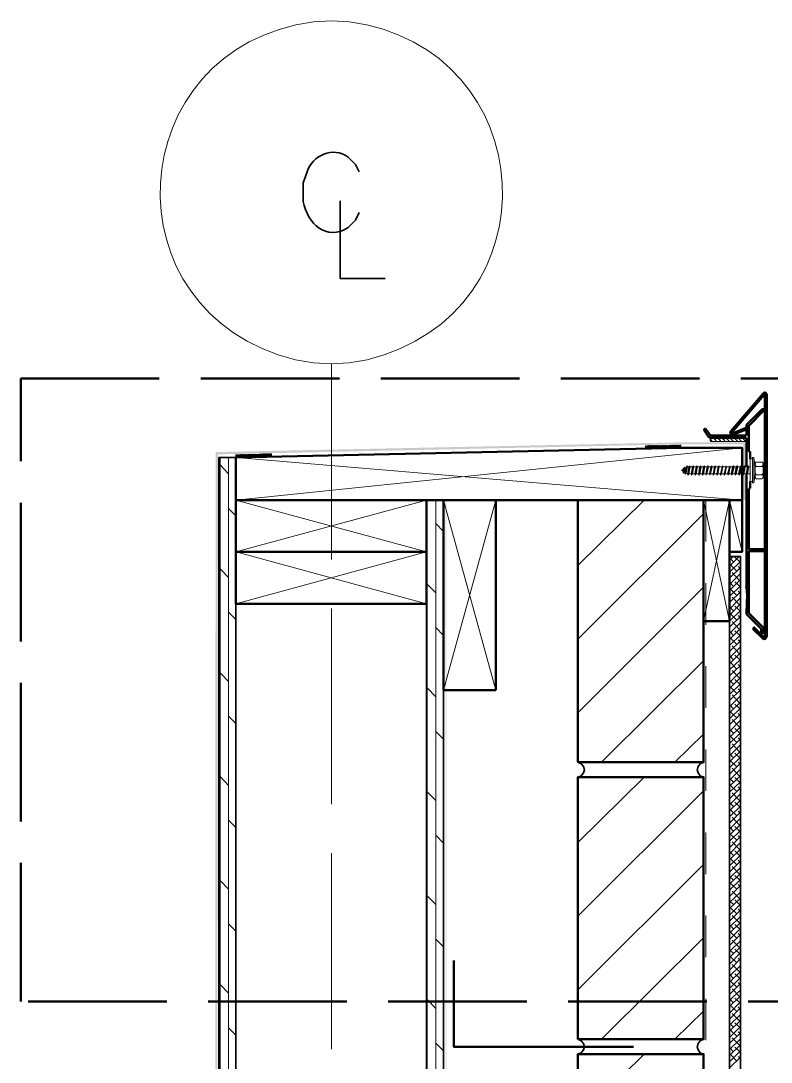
# Model space of a CAD drawing. Header units: inches. Extents: x 5 to 516, y -193 to 129.
# Drawn here: x 353.624 to 355.43, y -27.322 to -24.816 of the extents above; entities that cross this region are included whole.
import ezdxf

# ---------------------------------------------------------------- set-up
doc = ezdxf.new("R2010")
doc.units = ezdxf.units.IN
doc.header["$MEASUREMENT"] = 0
doc.linetypes.add('PDF_IMPORT', pattern=[1, 0.8, -0.2])
doc.layers.add('PDF5_Geometry', color=7, linetype='Continuous')
doc.layers.add('PDF5_Solid Fills', color=7, linetype='Continuous')

msp = doc.modelspace()

# ---------------------------------------------------------------- hatches: boundary and pattern name
at = {"layer": 'PDF5_Solid Fills', "transparency": 33554559}
for points in [[(353.7743622, -30.6556754), (353.7743622, -30.6601199), (353.9010288, -30.6601197), (353.9010282, -30.6545641), (354.0943616, -30.6545644), (354.0988072, -25.8590086), (355.2132529, -25.8301205), (354.0932518, -25.8534533), (354.0899173, -30.649009), (353.8965839, -30.6490088), (353.8965844, -30.6556754)], [(355.2132525, -25.8301203), (355.2132525, -25.8345648), (355.3632525, -25.8345646), (355.3688063, -25.9690092), (355.3688081, -25.8301203)]]:
    msp.add_hatch(color=256, dxfattribs=at).paths.add_polyline_path(points)

# ---------------------------------------------------------------- linework, layer by layer
at = {"layer": 'PDF5_Geometry', "lineweight": 15}
for points in [[(354.4143628, -24.8178967), (354.3721405, -24.8156744), (354.3288072, -24.8178967), (354.3721405, -24.8156744)], [(354.3721405, -25.6412301), (354.4143628, -25.6390078), (354.4576961, -25.63123), (354.4143628, -25.6390078), (354.3721405, -25.6412301), (354.3288072, -25.6390078), (354.2854739, -25.63123), (354.3288072, -25.6390078)], [(355.127697, -25.8390089), (355.127697, -25.8456756), (355.2132525, -25.8434534), (355.2132525, -25.8367867)], [(354.1421396, -25.8601203), (354.1421396, -25.866787), (354.2276952, -25.8645648), (354.2276952, -25.8578981)]]:
    msp.add_lwpolyline(points, close=True, dxfattribs=at)
at = {"layer": 'PDF5_Geometry', "lineweight": 35}
for points in [[(354.4388068, -25.1790085), (354.4299179, -25.1612307), (354.4121401, -25.143453)], [(354.3132512, -25.1790085), (354.3043623, -25.2056752), (354.3043623, -25.2501196)], [(354.3932519, -25.2490091), (354.3932519, -25.4356757), (354.5010297, -25.4356757)], [(354.4121401, -25.313453), (354.4299179, -25.2956752), (354.4388068, -25.2767863)], [(354.6010292, -25.9690092), (354.6010292, -35.2812319), (354.6421403, -35.2812319), (354.6421403, -25.9690092)], [(354.9654746, -26.6356759), (354.9732524, -26.6323426), (354.978808, -26.6256759), (354.9810302, -26.6178982), (354.978808, -26.6101204), (354.9732524, -26.6034537), (354.9654746, -26.6001204)], [(355.2676959, -26.6001196), (355.2599181, -26.6034529), (355.2543626, -26.6101196), (355.2521403, -26.6178973), (355.2543626, -26.6256751), (355.2599181, -26.6323418), (355.2676959, -26.6356751)], [(354.9654746, -27.3023427), (354.9732524, -27.2990093), (354.978808, -27.2923426), (354.9810302, -27.2845649), (354.978808, -27.2767871), (354.9732524, -27.2701204), (354.9654746, -27.2667871)], [(355.2676959, -27.2667863), (355.2599181, -27.2701196), (355.2543626, -27.2767863), (355.2521403, -27.2845641), (355.2543626, -27.2923418), (355.2599181, -27.2990085), (355.2676959, -27.3023418)]]:
    msp.add_lwpolyline(points, dxfattribs=at)
at = {"layer": 'PDF5_Geometry', "linetype": 'PDF_IMPORT', "lineweight": 15, "ltscale": 0.588889}
msp.add_lwpolyline([(354.3721405, -25.6412301), (354.3721405, -29.319009)], dxfattribs=at)
at = {"layer": 'PDF5_Geometry', "linetype": 'PDF_IMPORT', "lineweight": 50, "ltscale": 0.416667}
msp.add_lwpolyline([(355.7088083, -25.6767864), (355.7088083, -27.1756766), (353.6243631, -27.1756766), (353.6243626, -25.6767876), (355.7088078, -25.6767864)], dxfattribs=at)
at = {"layer": 'PDF5_Geometry', "lineweight": 50}
for points in [[(355.4199179, -25.7156761), (355.4176957, -25.7112317), (355.4143624, -25.7101206), (355.4110291, -25.7123428), (355.3332513, -25.8034539)], [(355.4154734, -25.7156749), (355.4154734, -25.7145638), (355.4143623, -25.7145638), (355.4132512, -25.7156749), (355.3365845, -25.8056749)], [(355.4099176, -26.3012306), (355.4132509, -26.3034528), (355.4176954, -26.3012306), (355.4199176, -26.2967861), (355.4199176, -25.715675)], [(355.41214, -26.2978972), (355.4132511, -26.2990083), (355.4154733, -26.2978972), (355.4154733, -26.2967861), (355.4154733, -25.715675)], [(355.3710307, -25.7878975), (355.4088085, -25.7501198)], [(355.4121412, -25.7545656), (355.3765857, -25.7901211), (355.3765857, -25.7912322)], [(355.4088069, -25.750119), (355.4121403, -25.750119), (355.4132514, -25.7523413), (355.4121403, -25.7545635)], [(355.269918, -25.8023425), (355.2688069, -25.8001203), (355.269918, -25.7978981), (355.2721402, -25.7978981), (355.2743625, -25.7990092)], [(355.2799187, -25.8167853), (355.2699187, -25.8023408)], [(355.284363, -25.8134532), (355.274363, -25.7990087)], [(355.3388064, -25.8112311), (355.335473, -25.8112311), (355.3321397, -25.8078977), (355.3332508, -25.8034533)], [(355.3365842, -25.8056745), (355.3365842, -25.8067856), (355.3376953, -25.8067856), (355.3388064, -25.8078967), (355.3676953, -25.7956745), (355.3688064, -25.800119), (355.3388064, -25.8112301)], [(355.3688085, -25.8134533), (355.3699196, -25.8134533), (355.3710307, -25.8112311), (355.3710307, -25.7890088)], [(355.3710307, -25.7890075), (355.3710307, -25.7878964)], [(355.3765849, -25.8501195), (355.3765849, -25.7912306)], [(355.284363, -25.8190097), (355.2799186, -25.8167874)], [(355.3688063, -25.8134532), (355.2854729, -25.8134532), (355.2843618, -25.8134532)], [(355.2910294, -25.8190097), (355.2843627, -25.8190097)], [(355.3510281, -25.8178975), (355.3488059, -25.8201197), (355.3465837, -25.8178975), (355.3432504, -25.8201197), (355.3410281, -25.8178975), (355.3388059, -25.8201197), (355.3365837, -25.8178975), (355.3332504, -25.8201197), (355.3310281, -25.8178975), (355.3288059, -25.8201197), (355.3254726, -25.8178975), (355.3232504, -25.8201197), (355.3210281, -25.8178975), (355.3176948, -25.8201197), (355.3154726, -25.8178975), (355.3132504, -25.8201197), (355.309917, -25.8178975), (355.3076948, -25.8201197), (355.3054726, -25.8178975), (355.3021393, -25.8201197), (355.299917, -25.8178975), (355.2976948, -25.8201197), (355.2943615, -25.8178975), (355.2921393, -25.8201197)], [(355.3510292, -25.8178975), (355.3543626, -25.8201197), (355.3554737, -25.8190086)], [(355.3710285, -25.822343), (355.3699174, -25.8201208), (355.3688063, -25.8190097), (355.355473, -25.8190097)], [(355.3710307, -25.8223417), (355.3710307, -25.8890084)], [(355.3765849, -25.8512317), (355.3765849, -25.8501206)], [(355.3799192, -25.8701205), (355.3799192, -25.8534538), (355.3765859, -25.8512316)], [(355.3799192, -25.9245643), (355.3799192, -25.9401199)], [(355.3765849, -25.9434536), (355.3765849, -25.9423425)], [(355.3765849, -26.0856745), (355.3765849, -25.9434523)], [(355.3799192, -25.9401192), (355.3765859, -25.9423415)], [(355.3776948, -26.0867867), (355.3765837, -26.0867867), (355.3765837, -26.0856756)], [(355.4110291, -26.0923423), (355.4132513, -26.0912312), (355.4143624, -26.0890089), (355.4132513, -26.0878978), (355.4110291, -26.0867867), (355.3776957, -26.0867867)], [(355.3765849, -26.0934531), (355.3765849, -26.092342), (355.377696, -26.092342)], [(355.3765849, -26.2401206), (355.3765849, -26.0934539)], [(355.4110291, -26.0923432), (355.3776957, -26.0923432)], [(355.4065848, -26.2801202), (355.4065848, -26.2790091), (355.3710292, -26.2434535)], [(355.3765849, -26.2412306), (355.3765849, -26.2401194)], [(355.4121412, -26.2767869), (355.3765857, -26.2412314)], [(355.4121412, -26.2978983), (355.389919, -26.2756761), (355.3865857, -26.2790094)], [(355.4099191, -26.3012304), (355.3865858, -26.2790082)], [(355.4121412, -26.2767865), (355.4121412, -26.2878976), (355.4065857, -26.2901198), (355.4065857, -26.2801198)], [(355.0988071, -27.2845633), (354.6665848, -27.2845633), (354.6665848, -27.0767855)]]:
    msp.add_lwpolyline(points, dxfattribs=at)
at = {"layer": 'PDF5_Geometry', "lineweight": 15}
for points in [[(355.1276948, -25.8456752), (355.1343615, -25.8378975)], [(355.1276948, -25.8390088), (355.1276948, -25.8378977)], [(355.1276968, -25.8390086), (355.1343634, -25.8456752), (355.1410301, -25.8378975)], [(355.1276969, -25.8412308), (355.1321413, -25.8456752), (355.138808, -25.8378975)], [(355.127697, -25.843453), (355.1299192, -25.8456752), (355.1365859, -25.8378975)], [(355.1299189, -25.8390086), (355.1365856, -25.8456752), (355.1432522, -25.8378975)], [(355.132141, -25.8390086), (355.1388077, -25.8456752), (355.1454744, -25.8378975)], [(355.1343632, -25.8378964), (355.1410298, -25.844563), (355.1476965, -25.8378964)], [(355.1365853, -25.8378964), (355.143252, -25.844563), (355.1499186, -25.8378964)], [(355.1388074, -25.8378964), (355.1454741, -25.844563), (355.1521408, -25.8378964)], [(355.1410296, -25.8378964), (355.1476962, -25.844563), (355.1543629, -25.8378964)], [(355.1432517, -25.8378964), (355.1499184, -25.844563), (355.156585, -25.8378964)], [(355.1454738, -25.8378964), (355.1521405, -25.844563), (355.1576961, -25.8378964)], [(355.147696, -25.8378964), (355.1543626, -25.844563), (355.1599182, -25.8378964)], [(355.1499181, -25.8378964), (355.1565848, -25.844563), (355.1621403, -25.8378964)], [(355.1521402, -25.8378964), (355.1588069, -25.844563), (355.1643625, -25.8378964)], [(355.161029, -25.844563), (355.1543624, -25.8378964)], [(355.1632512, -25.844563), (355.1565845, -25.8378964)], [(355.1588077, -25.8378964), (355.1665855, -25.844563), (355.1732522, -25.8378964)], [(355.1599191, -25.844563), (355.1665858, -25.8378964)], [(355.1610298, -25.8378964), (355.1688076, -25.844563), (355.1754743, -25.8378964)], [(355.1621412, -25.844563), (355.1688079, -25.8378964)], [(355.163252, -25.8378964), (355.1710298, -25.844563), (355.1776964, -25.8378964)], [(355.1643634, -25.844563), (355.17103, -25.8378964)], [(355.1654741, -25.8378964), (355.1732519, -25.844563), (355.1799186, -25.8378964)], [(355.1676962, -25.8378964), (355.175474, -25.844563), (355.1821407, -25.8378964)], [(355.1699184, -25.8378964), (355.1776962, -25.844563), (355.1843628, -25.8378964)], [(355.1721405, -25.8378964), (355.1799183, -25.844563), (355.186585, -25.8367853)], [(355.1743626, -25.8378964), (355.1821404, -25.844563), (355.1888071, -25.8367853)], [(355.1765848, -25.8378964), (355.1843625, -25.844563), (355.1910292, -25.8367853)], [(355.1788069, -25.8378964), (355.1865847, -25.844563), (355.1932513, -25.8367853)], [(355.181029, -25.8378964), (355.1888068, -25.844563), (355.1954735, -25.8367853)], [(355.1832512, -25.8378964), (355.1910289, -25.844563), (355.1976956, -25.8367853)], [(355.1854733, -25.8378964), (355.1932511, -25.844563), (355.1999177, -25.8367853)], [(355.1876954, -25.8367864), (355.1954732, -25.8434531), (355.2021399, -25.8367864)], [(355.1899176, -25.8367864), (355.1976953, -25.8434531), (355.204362, -25.8367864)], [(355.1921397, -25.8367864), (355.1999175, -25.8434531), (355.2065841, -25.8367864)], [(355.1943618, -25.8367864), (355.2021396, -25.8434531), (355.2076952, -25.8367864)], [(355.1965862, -25.8367864), (355.204364, -25.8434531), (355.2099196, -25.8367864)], [(355.1988061, -25.8367864), (355.2065839, -25.8434531), (355.2121394, -25.8367864)], [(355.2010305, -25.8367864), (355.2088083, -25.8434531), (355.2132527, -25.8390087)], [(355.2032504, -25.8367864), (355.2110281, -25.8434531), (355.2132504, -25.8412309)], [(355.2132525, -25.8434531), (355.2054747, -25.8367864)], [(355.2132525, -25.841231), (355.2088081, -25.8367865)], [(355.2132525, -25.8390088), (355.2110303, -25.8367866)], [(355.3710285, -25.8278982), (355.2854729, -25.8278982), (355.2832507, -25.825676), (355.2832507, -25.8223426), (355.2854729, -25.8190093)], [(355.2888073, -25.8278982), (355.2832517, -25.8212315)], [(355.2921416, -25.8201196), (355.2910305, -25.8190085)], [(355.298808, -25.8278982), (355.2921413, -25.8201204)], [(355.3099187, -25.8278982), (355.3021409, -25.8201204)], [(355.3199194, -25.8278982), (355.3132527, -25.8201204)], [(355.3299178, -25.8278982), (355.3221401, -25.8201204)], [(355.3399186, -25.8278982), (355.3321408, -25.8201204)], [(355.349917, -25.8278982), (355.3421393, -25.8201204)], [(355.3588078, -25.8278982), (355.3521412, -25.8201204)], [(355.3688063, -25.8278982), (355.3621396, -25.8201204)], [(354.1421395, -25.8623422), (354.146584, -25.8667866), (354.1532506, -25.8590088)], [(354.1421396, -25.8645644), (354.1443618, -25.8667866), (354.1510285, -25.86012)], [(354.1421397, -25.8601202), (354.1421397, -25.8590091)], [(354.1421397, -25.8645645), (354.1465841, -25.86012)], [(355.3610287, -25.9690088), (354.1421397, -25.8667866), (354.1488064, -25.86012)], [(354.1421397, -25.8623424), (354.1443619, -25.8601201)], [(355.36103, -25.8434531), (354.142141, -25.9690087)], [(354.1421417, -25.86012), (354.1488084, -25.8667866), (354.155475, -25.8590088)], [(354.1443616, -25.86012), (354.1510282, -25.8667866), (354.1576949, -25.8590088)], [(354.146586, -25.86012), (354.1532526, -25.8667866), (354.1599193, -25.8590088)], [(354.1565847, -25.8667866), (354.1488069, -25.86012)], [(354.1588068, -25.8667866), (354.151029, -25.86012)], [(354.161029, -25.8656767), (354.1532512, -25.85901)], [(354.1554725, -25.8667866), (354.1621392, -25.8590088)], [(354.1632511, -25.8656767), (354.1554733, -25.85901)], [(354.1654732, -25.8656767), (354.1576954, -25.85901)], [(354.1576969, -25.8667866), (354.1643636, -25.8590088)], [(354.1676953, -25.8656767), (354.1599176, -25.85901)], [(354.159919, -25.8667866), (354.1665857, -25.8590088)], [(354.1699175, -25.8656767), (354.1621397, -25.85901)], [(354.1621411, -25.8656767), (354.1688078, -25.85901)], [(354.1721396, -25.8656767), (354.1643618, -25.85901)], [(354.1643633, -25.8656767), (354.1710299, -25.85901)], [(354.1743617, -25.8656767), (354.166584, -25.85901)], [(354.1665854, -25.8656767), (354.1732521, -25.85901)], [(354.1688075, -25.8656767), (354.1754742, -25.85901)], [(354.1765861, -25.8656767), (354.1688084, -25.85901)], [(354.178806, -25.8656767), (354.1710282, -25.85901)], [(354.1710297, -25.8656767), (354.1776963, -25.85901)], [(354.1732518, -25.8656767), (354.1799185, -25.85901)], [(354.1810304, -25.8656767), (354.1732526, -25.85901)], [(354.1832503, -25.8656767), (354.1754725, -25.85901)], [(354.1754739, -25.8656767), (354.1821406, -25.85901)], [(354.1776961, -25.8656767), (354.1832516, -25.85901)], [(354.1854747, -25.8656767), (354.1776969, -25.85901)], [(354.1799182, -25.8656767), (354.1854738, -25.85901)], [(354.179919, -25.85901), (354.1876968, -25.8656767), (354.1943635, -25.85901)], [(354.1821403, -25.8656767), (354.1876959, -25.85901)], [(354.1821412, -25.85901), (354.1899189, -25.8656767), (354.1965856, -25.85901)], [(354.1843625, -25.8656767), (354.189918, -25.85901)], [(354.1843633, -25.85901), (354.1921411, -25.8656767), (354.1988077, -25.85901)], [(354.1865846, -25.8656767), (354.1921402, -25.85901)], [(354.1865854, -25.85901), (354.1943632, -25.8656767), (354.2010299, -25.85901)], [(354.1888075, -25.85901), (354.1965853, -25.8656767), (354.203252, -25.85901)], [(354.1910297, -25.85901), (354.1988075, -25.8656767), (354.2054741, -25.85901)], [(354.1932518, -25.85901), (354.2010296, -25.8656767), (354.2076963, -25.8578989)], [(354.1954739, -25.85901), (354.2032517, -25.8656767), (354.2099184, -25.8578989)], [(354.1988072, -25.85901), (354.2054739, -25.8656767), (354.2121405, -25.8578989)], [(354.2010293, -25.85901), (354.207696, -25.8656767), (354.2143627, -25.8578989)], [(354.2032515, -25.85901), (354.2099181, -25.8656767), (354.2165848, -25.8578989)], [(354.2054736, -25.85901), (354.2121402, -25.8656767), (354.2188069, -25.8578989)], [(354.2076957, -25.8578978), (354.2143624, -25.8645645), (354.221029, -25.8578978)], [(354.2099178, -25.8578978), (354.2165845, -25.8645645), (354.2232512, -25.8578978)], [(354.21214, -25.8578978), (354.2188066, -25.8645645), (354.2254733, -25.8578978)], [(354.2143621, -25.8578978), (354.2210288, -25.8645645), (354.2276954, -25.8578978)], [(354.2165842, -25.8578978), (354.2232509, -25.8645645), (354.2276954, -25.86012)], [(354.2188064, -25.8578978), (354.225473, -25.8645645), (354.2276953, -25.8623423)], [(354.2210285, -25.8578978), (354.2276952, -25.8645645), (354.2276952, -25.8634534)], [(354.2276952, -25.8623424), (354.2232507, -25.8578979)], [(354.2276952, -25.8601202), (354.225473, -25.857898)], [(355.1276948, -25.841231), (355.129917, -25.8390087)], [(355.1276948, -25.8434531), (355.1321392, -25.8390087)], [(355.2121403, -25.8434531), (355.2132514, -25.8434531)], [(354.1243626, -25.9056751), (354.1043626, -25.8845639)], [(354.1043635, -31.2190096), (354.1043635, -25.8667872)], [(354.1243626, -31.2190096), (354.1243626, -25.8667872)], [(355.2276953, -25.8867858), (355.2232508, -25.9067858)], [(355.2254741, -25.9034524), (355.2288074, -25.8890079), (355.2276963, -25.8867857), (355.224363, -25.8923413)], [(355.2299174, -25.9090094), (355.2343618, -25.8867872), (355.2321396, -25.8890094)], [(355.2343616, -25.8867858), (355.2354728, -25.889008)], [(355.2376969, -25.889008), (355.2432524, -25.8867858), (355.2443635, -25.889008), (355.2499191, -25.889008)], [(355.2388059, -25.9090094), (355.2432504, -25.8867872), (355.2410281, -25.8890094)], [(355.2476967, -25.9090094), (355.2521411, -25.8867872), (355.2499189, -25.8890094)], [(355.252141, -25.8867858), (355.2532521, -25.889008), (355.2588076, -25.889008)], [(355.2565852, -25.9090094), (355.2610297, -25.8867872), (355.2588075, -25.8890094)], [(355.2610295, -25.8867858), (355.2621406, -25.889008), (355.2676962, -25.889008)], [(355.2654738, -25.9090094), (355.2699182, -25.8867872), (355.267696, -25.8890094)], [(355.269918, -25.8867858), (355.2710291, -25.889008), (355.2765847, -25.889008)], [(355.2743623, -25.9090094), (355.2788067, -25.8867872), (355.2765845, -25.8890094)], [(355.2788065, -25.8867858), (355.2799177, -25.889008), (355.2854732, -25.889008)], [(355.2832508, -25.9090094), (355.2876953, -25.8867872), (355.285473, -25.8890094)], [(355.2876973, -25.8867858), (355.2888084, -25.889008), (355.294364, -25.889008)], [(355.2910294, -25.9090094), (355.296585, -25.8867872), (355.2943627, -25.8890094)], [(355.2965859, -25.8867858), (355.2965859, -25.889008), (355.3032525, -25.889008)], [(355.2999179, -25.9090094), (355.3054735, -25.8867872), (355.3032513, -25.8890094)], [(355.3054744, -25.8867858), (355.3054744, -25.889008), (355.3121411, -25.889008)], [(355.3088065, -25.9090094), (355.314362, -25.8867872), (355.3121398, -25.8890094)], [(355.3143629, -25.8867858), (355.3143629, -25.889008), (355.3210296, -25.889008)], [(355.317695, -25.9090094), (355.3221394, -25.8867872), (355.3210283, -25.8890094)], [(355.3221393, -25.8867858), (355.3232504, -25.889008), (355.329917, -25.889008)], [(355.3265858, -25.9090094), (355.3310302, -25.8867872), (355.3299191, -25.8890094)], [(355.33103, -25.8867858), (355.3321412, -25.889008), (355.3376967, -25.889008)], [(355.3354743, -25.9090094), (355.3399188, -25.8867872), (355.3376965, -25.8890094)], [(355.3399186, -25.8867858), (355.3410297, -25.889008), (355.3465852, -25.889008)], [(355.3443628, -25.9090094), (355.3488073, -25.8867872), (355.3465851, -25.8890094)], [(355.3488071, -25.8867858), (355.3499182, -25.889008), (355.3554738, -25.889008)], [(355.3532514, -25.9090094), (355.3576958, -25.8867872), (355.3554736, -25.8890094)], [(355.3576956, -25.8867858), (355.3588067, -25.889008), (355.3643623, -25.889008)], [(355.3621399, -25.9090094), (355.3665843, -25.8867872), (355.3643621, -25.8890094)], [(355.3665842, -25.8867858), (355.3676953, -25.889008), (355.3710286, -25.889008)], [(355.3710307, -25.9090094), (355.3754751, -25.8867872), (355.3732529, -25.8890094)], [(355.3754749, -25.8867858), (355.3765861, -25.889008), (355.3799194, -25.889008)], [(355.3799192, -25.9245654), (355.3799192, -25.8701209), (355.3854748, -25.8701209)], [(355.3888067, -25.9278964), (355.3854734, -25.9278964), (355.3854734, -25.8667853)], [(355.3854734, -25.8667866), (355.3888067, -25.8667866)], [(355.3888065, -25.9278984), (355.3921398, -25.9067873), (355.3921398, -25.8878984)], [(355.3888077, -25.9278964), (355.3888077, -25.8667853)], [(355.3888077, -25.8667866), (355.3921411, -25.8878977)], [(355.3921397, -25.8845647), (355.3932508, -25.8867869), (355.3943619, -25.887898), (355.4076953, -25.887898)], [(355.3921398, -25.8901194), (355.3921398, -25.8801194), (355.3932509, -25.8778972), (355.394362, -25.8778972)], [(355.3921398, -25.8901201), (355.3932509, -25.8878979), (355.394362, -25.8878979)], [(355.3943619, -25.8778973), (355.4076953, -25.8778973)], [(355.4076957, -25.9178969), (355.4099179, -25.9167858), (355.4110291, -25.9145636), (355.4110291, -25.8801191)], [(355.4110291, -25.8845637), (355.4099179, -25.8867859), (355.4076957, -25.887897)], [(355.407697, -25.8778973), (355.4099192, -25.8778973), (355.4110303, -25.8801195)], [(355.407697, -25.887898), (355.4099192, -25.887898), (355.4110303, -25.8901202)], [(355.2143625, -25.8978987), (355.2176958, -25.8990098)], [(355.2176968, -25.8990077), (355.2176968, -25.8956743), (355.2143635, -25.8978966)], [(355.2210299, -25.9012312), (355.2221411, -25.8923423), (355.2221411, -25.89012), (355.2176966, -25.8956756)], [(355.2176968, -25.8990087), (355.2188079, -25.9045642), (355.2210301, -25.9012309)], [(355.2221411, -25.8901201), (355.2188077, -25.9045646)], [(355.2210289, -25.9012308), (355.22214, -25.9023419)], [(355.224362, -25.8923418), (355.2221398, -25.9023418), (355.2232509, -25.9067863), (355.2254731, -25.9034529), (355.2288065, -25.9056751)], [(355.2243632, -25.8923423), (355.222141, -25.8923423)], [(355.2288074, -25.8890079), (355.2321408, -25.8890079)], [(355.2288074, -25.9056751), (355.2299186, -25.9090084), (355.2321408, -25.9056751)], [(355.2321418, -25.8890079), (355.2288084, -25.9056746)], [(355.2410294, -25.8890079), (355.2354738, -25.8890079), (355.2321405, -25.9056746)], [(355.2321418, -25.9056751), (355.2376973, -25.9056751)], [(355.2354738, -25.9056751), (355.2376961, -25.9067862)], [(355.237696, -25.9056751), (355.2388071, -25.9090084), (355.2410293, -25.9056751)], [(355.2410303, -25.8890079), (355.237697, -25.9056746)], [(355.2443624, -25.8890079), (355.241029, -25.9056746)], [(355.2410303, -25.9056751), (355.2465859, -25.9056751)], [(355.2465845, -25.9056751), (355.2476956, -25.9090084), (355.2499178, -25.9056751)], [(355.2499188, -25.8890079), (355.2465855, -25.9056746)], [(355.2532509, -25.8890079), (355.2499176, -25.9056746)], [(355.2499188, -25.9056751), (355.2554744, -25.9056751)], [(355.255473, -25.9056751), (355.2565841, -25.9090084), (355.2588064, -25.9056751)], [(355.2588074, -25.8890079), (355.255474, -25.9056746)], [(355.2621394, -25.8890079), (355.2588061, -25.9056746)], [(355.2588074, -25.9056751), (355.2643629, -25.9056751)], [(355.2676959, -25.8890079), (355.2643626, -25.9056746)], [(355.2643638, -25.9056751), (355.2654749, -25.9090084), (355.2676972, -25.9056751)], [(355.2676959, -25.9056751), (355.2732514, -25.9056751)], [(355.2710302, -25.8890079), (355.2676969, -25.9056746)], [(355.2765844, -25.8890079), (355.2732511, -25.9056746)], [(355.2732523, -25.9056751), (355.2743635, -25.9090084), (355.2754746, -25.9056751)], [(355.2799187, -25.8890079), (355.2754743, -25.9056746)], [(355.2754745, -25.9056751), (355.2821411, -25.9056751)], [(355.2854729, -25.8890079), (355.2821396, -25.9056746)], [(355.2821409, -25.9056751), (355.283252, -25.9090084), (355.2843631, -25.9056751)], [(355.2888073, -25.8890079), (355.2843628, -25.9056746)], [(355.284363, -25.9056751), (355.2910297, -25.9056751)], [(355.2943615, -25.8890079), (355.2910281, -25.9056746)], [(355.2910294, -25.9056751), (355.2910294, -25.9090084), (355.2932516, -25.9056751)], [(355.2932515, -25.9056751), (355.2999182, -25.9056751)], [(355.2965859, -25.8890079), (355.2932525, -25.9056746)], [(355.2999179, -25.9056751), (355.2999179, -25.9090084), (355.3021402, -25.9056751)], [(355.3032523, -25.8890079), (355.2999189, -25.9056746)], [(355.3021401, -25.9056751), (355.3088067, -25.9056751)], [(355.3054744, -25.8890079), (355.3021411, -25.9056746)], [(355.3088065, -25.9056751), (355.3088065, -25.9090084), (355.3110287, -25.9056751)], [(355.3121408, -25.8890079), (355.3088075, -25.9056746)], [(355.3110286, -25.9056751), (355.3176953, -25.9056751)], [(355.3143629, -25.8890079), (355.3110296, -25.9056746)], [(355.317695, -25.9056751), (355.317695, -25.9090084), (355.3199172, -25.9056751)], [(355.3210293, -25.8890079), (355.317696, -25.9056746)], [(355.3232514, -25.8890079), (355.3199181, -25.9056746)], [(355.3199194, -25.9056751), (355.3254749, -25.9056751)], [(355.3299178, -25.8890079), (355.3254734, -25.9056746)], [(355.3254736, -25.9056751), (355.3265847, -25.9090084), (355.3288069, -25.9056751)], [(355.33214, -25.8890079), (355.3288066, -25.9056746)], [(355.3288079, -25.9056751), (355.3343635, -25.9056751)], [(355.3343621, -25.9056751), (355.3354732, -25.9090084), (355.3376954, -25.9056751)], [(355.3376964, -25.8890079), (355.3343631, -25.9056746)], [(355.3410285, -25.8890079), (355.3376952, -25.9056746)], [(355.3376964, -25.9056751), (355.343252, -25.9056751)], [(355.346585, -25.8890079), (355.3432516, -25.9056746)], [(355.3432529, -25.9056751), (355.344364, -25.9090084), (355.3465862, -25.9056751)], [(355.349917, -25.8890079), (355.3465837, -25.9056746)], [(355.346585, -25.9056751), (355.3521405, -25.9056751)], [(355.3554735, -25.8890079), (355.3521402, -25.9056746)], [(355.3521414, -25.9056751), (355.3532525, -25.9090084), (355.3554748, -25.9056751)], [(355.3554735, -25.9056751), (355.361029, -25.9056751)], [(355.3588078, -25.8890079), (355.3554745, -25.9056746)], [(355.364362, -25.8890079), (355.3610287, -25.9056746)], [(355.36103, -25.9056751), (355.3621411, -25.9090084), (355.3643633, -25.9056751)], [(355.364362, -25.9056751), (355.3699176, -25.9056751)], [(355.3676963, -25.8890079), (355.364363, -25.9056746)], [(355.3732505, -25.8890079), (355.3699172, -25.9056746)], [(355.3699185, -25.9056751), (355.3710296, -25.9090084), (355.3732518, -25.9056751)], [(355.3710307, -25.8890079), (355.3732529, -25.8890079)], [(355.3732505, -25.9056751), (355.3788061, -25.9056751)], [(355.3765849, -25.8890079), (355.3732515, -25.9056746)], [(355.378807, -25.9056751), (355.3799181, -25.9090084), (355.3799181, -25.9078973)], [(355.3799192, -25.9012308), (355.3788081, -25.9056752)], [(355.3799192, -25.9078972), (355.3799192, -25.9090083)], [(355.3921397, -25.9045639), (355.3932508, -25.9067861), (355.3943619, -25.9078972), (355.4076953, -25.9078972)], [(355.3921398, -25.9067873), (355.3921398, -25.914565)], [(355.3921398, -25.9101193), (355.3932509, -25.9078971), (355.394362, -25.9078971)], [(355.4110291, -25.9045651), (355.4099179, -25.9067873), (355.4076957, -25.9078985), (355.4099179, -25.9078985), (355.4110291, -25.9101207)], [(355.3799192, -25.9245643), (355.3854748, -25.9245643)], [(355.3921397, -25.9145646), (355.3932508, -25.9167868), (355.3943619, -25.9178979), (355.4076953, -25.9178979)], [(354.1421402, -26.2190087), (354.6010292, -26.0934531), (354.1421402, -25.9690087)], [(354.6010292, -25.9690092), (354.1421402, -26.0934537), (354.6010292, -26.2190092)], [(354.6021414, -35.2812319), (354.6021414, -25.9678976)], [(354.6232505, -35.2812319), (354.6232505, -25.9678976)], [(354.6421397, -25.9690092), (354.7676953, -26.426787)], [(354.7676958, -25.9690092), (354.6421403, -26.426787)], [(354.9654746, -26.1267874), (355.1243635, -25.9690096)], [(355.3565845, -26.2345642), (355.3299178, -26.2601198), (355.2676956, -25.9690087)], [(355.2676959, -26.2601198), (355.3299181, -25.9690087)], [(355.36103, -26.0934531), (355.3299188, -25.9690087)], [(354.1421397, -26.0067855), (354.1243619, -25.9890077)], [(354.9654746, -26.3034525), (355.2676969, -26.0023414)], [(354.6421397, -26.044564), (354.6232509, -26.0256751)], [(354.1043635, -26.0512304), (354.1010301, -26.047897)], [(354.6021414, -26.0878989), (354.6010303, -26.0856767)], [(355.3299178, -26.1134523), (355.3388067, -26.1045634)], [(355.3299178, -26.1278973), (355.3532512, -26.104564)], [(355.3399186, -26.1178966), (355.3299186, -26.1078966)], [(355.3565857, -26.1190088), (355.3432524, -26.1067865)], [(354.1243626, -26.1556751), (354.1043626, -26.134564)], [(355.3299178, -26.1423423), (355.3565845, -26.1167867)], [(355.3299178, -26.1567873), (355.3565845, -26.1312317)], [(355.3476972, -26.1401202), (355.3299194, -26.1223424)], [(355.3565857, -26.1334538), (355.3510301, -26.1290093)], [(355.3299178, -26.1723422), (355.3565845, -26.1456755)], [(355.33214, -26.1545651), (355.3299178, -26.1523429)], [(355.3299178, -26.1867872), (355.3565845, -26.1601205)], [(355.3543636, -26.1623415), (355.3365858, -26.1434526)], [(354.6232505, -26.1923414), (354.6021394, -26.1712303)], [(354.9654746, -26.4812321), (355.2676969, -26.1790099)], [(355.3299178, -26.2012299), (355.3565845, -26.1756744)], [(355.3399186, -26.1767865), (355.3299186, -26.1667865)], [(355.3476972, -26.19901), (355.3299194, -26.1812323)], [(355.3565857, -26.1778964), (355.3432524, -26.1656742)], [(355.3565857, -26.1934536), (355.3510301, -26.187898)], [(355.3299178, -26.2156749), (355.3565845, -26.1901193)], [(355.3299178, -26.2312321), (355.3565845, -26.2045654)], [(355.33214, -26.2134528), (355.3299178, -26.2112305)], [(355.3543636, -26.2212314), (355.3365858, -26.2023425)], [(355.3299178, -26.2456748), (355.3565845, -26.2190081)], [(355.3399186, -26.2356764), (355.3299186, -26.2256764)], [(355.3565857, -26.2367863), (355.3432524, -26.2245641)], [(354.1421397, -26.2567855), (354.1243619, -26.2390077)], [(355.3299178, -26.2745648), (355.3565845, -26.2490092)], [(355.3565845, -30.3590096), (355.3299178, -30.3856762), (355.3299178, -26.2601204)], [(355.3299178, -26.2901197), (355.3565845, -26.263453)], [(355.3476972, -26.2578977), (355.3299194, -26.2401199)], [(355.3543636, -26.280119), (355.3365858, -26.2612301)], [(355.3565857, -26.2523412), (355.3510301, -26.2467857)], [(354.6421397, -26.294564), (354.6232509, -26.2756751)], [(355.33214, -26.2723427), (355.3299178, -26.2701204)], [(355.3299178, -26.3045647), (355.3565845, -26.277898)], [(355.3399186, -26.294564), (355.3299186, -26.284564)], [(355.3565857, -26.2956762), (355.3432524, -26.283454)], [(354.1043635, -26.3012304), (354.1010301, -26.297897)], [(355.3299178, -26.3190097), (355.3565845, -26.2934541)], [(355.3299178, -26.3334524), (355.3565845, -26.3078969)], [(355.3476972, -26.3167853), (355.3299194, -26.2990075)], [(355.3565857, -26.3112311), (355.3510301, -26.3056755)], [(354.6021414, -26.3378989), (354.6010303, -26.3356767)], [(355.3299178, -26.3490096), (355.3565845, -26.3223429)], [(355.33214, -26.3312303), (355.3299178, -26.3290081)], [(355.3299178, -26.3634523), (355.3565845, -26.3367857)], [(355.3543636, -26.3390089), (355.3365858, -26.32012)], [(355.0221401, -26.6001196), (355.2676957, -26.3556751)], [(355.3299178, -26.3778973), (355.3565845, -26.3523418)], [(355.3399186, -26.3534539), (355.3299186, -26.3434539)], [(355.3476972, -26.3756752), (355.3299194, -26.3578974)], [(355.3565857, -26.3545638), (355.3432524, -26.3423416)], [(354.1243626, -26.4056751), (354.1043626, -26.384564)], [(355.3299178, -26.3923423), (355.3565845, -26.3667867)], [(355.3299178, -26.4078972), (355.3565845, -26.3812306)], [(355.33214, -26.3901202), (355.3299178, -26.387898)], [(355.3543636, -26.3978988), (355.3365858, -26.3790099)], [(355.3565857, -26.370121), (355.3510301, -26.3645654)], [(355.3299178, -26.4223422), (355.3565845, -26.3956755)], [(355.3299178, -26.4367872), (355.3565845, -26.4112316)], [(355.3399186, -26.4123415), (355.3299186, -26.4023415)], [(355.3565857, -26.4134537), (355.3432524, -26.4012315)], [(354.6232505, -26.4423414), (354.6021394, -26.4212303)], [(355.3299178, -26.4512299), (355.3565845, -26.4256744)], [(355.3476972, -26.4345651), (355.3299194, -26.4167873)], [(355.3543636, -26.4567864), (355.3365858, -26.4378975)], [(355.3565857, -26.4290086), (355.3510301, -26.4234531)], [(355.3299178, -26.4667871), (355.3565845, -26.4401204)], [(355.33214, -26.4490101), (355.3299178, -26.4467878)], [(355.3299178, -26.4812321), (355.3565845, -26.4556765)], [(355.3399186, -26.4712314), (355.3299186, -26.4612314)], [(355.3565857, -26.4723413), (355.3432524, -26.4601191)], [(354.1421397, -26.5067855), (354.1243619, -26.4890077)], [(355.3299178, -26.4956748), (355.3565845, -26.4701193)], [(355.3299178, -26.5101198), (355.3565845, -26.4845643)], [(355.3476972, -26.4934527), (355.3299194, -26.476786)], [(355.3565857, -26.4878985), (355.3510301, -26.4823429)], [(355.3299178, -26.5256747), (355.3565845, -26.4990081)], [(355.33214, -26.5078977), (355.3299178, -26.5056755)], [(355.3299178, -26.5401197), (355.3565845, -26.5145642)], [(355.3543636, -26.5156763), (355.3365858, -26.4967874)], [(354.6421397, -26.544564), (354.6232509, -26.5256751)], [(355.1988075, -26.6001196), (355.2676964, -26.5323418)], [(355.3299178, -26.5545647), (355.3565845, -26.5290092)], [(355.3399186, -26.530119), (355.3299186, -26.520119)], [(355.3476972, -26.5523426), (355.3299194, -26.5356759)], [(355.3565857, -26.5312312), (355.3432524, -26.519009)], [(354.1043635, -26.5512304), (354.1010301, -26.5478971)], [(355.3299178, -26.5701196), (355.3565845, -26.543453)], [(355.3299178, -26.5845646), (355.3565845, -26.557898)], [(355.33214, -26.5667853), (355.3299178, -26.5645631)], [(355.3543636, -26.5745639), (355.3365858, -26.555675)], [(355.3565857, -26.5467861), (355.3510301, -26.5412306)], [(354.6021414, -26.587899), (354.6010303, -26.5856767)], [(355.3299178, -26.5990096), (355.3565845, -26.5734541)], [(355.3299178, -26.6134524), (355.3565845, -26.5878968)], [(355.3399186, -26.5890089), (355.3299186, -26.5790089)], [(355.3565857, -26.591231), (355.3432524, -26.5778977)], [(355.3299178, -26.6290095), (355.3565845, -26.6023429)], [(355.3476972, -26.6112302), (355.3299194, -26.5945636)], [(355.3543636, -26.6334538), (355.3365858, -26.6145649)], [(355.3565857, -26.605676), (355.3510301, -26.6001205)], [(354.1243626, -26.6556751), (354.1043626, -26.634564)], [(354.9654746, -26.7934541), (355.1243635, -26.6356763)], [(355.3299178, -26.6434545), (355.3565845, -26.6167879)], [(355.33214, -26.6256752), (355.3299178, -26.623453)], [(355.3299178, -26.6578973), (355.3565845, -26.6323417)], [(355.3399186, -26.6478988), (355.3299186, -26.6378988)], [(355.3565857, -26.6501187), (355.3432524, -26.6367853)], [(355.3299178, -26.6723422), (355.3565845, -26.6467867)], [(355.3299178, -26.6878972), (355.3565845, -26.6612305)], [(355.3476972, -26.6701201), (355.3299194, -26.6534534)], [(355.3565857, -26.6645636), (355.3510301, -26.6590081)], [(354.6232505, -26.6923414), (354.6021394, -26.6712303)], [(354.9654746, -26.9701192), (355.2676969, -26.6690081)], [(355.3299178, -26.7023422), (355.3565845, -26.6756755)], [(355.33214, -26.6845651), (355.3299178, -26.6823429)], [(355.3543636, -26.6923414), (355.3365858, -26.6734525)], [(355.3299178, -26.7167871), (355.3565845, -26.6912316)], [(355.3299178, -26.7312321), (355.3565845, -26.7056766)], [(355.3399186, -26.7067864), (355.3299186, -26.6967864)], [(355.3476972, -26.7290077), (355.3299194, -26.7123411)], [(355.3565857, -26.7090085), (355.3432524, -26.6956752)], [(354.1421397, -26.7567855), (354.1243619, -26.7390077)], [(355.3299178, -26.7467871), (355.3565845, -26.7201204)], [(355.3299178, -26.7612298), (355.3565845, -26.7345631)], [(355.3543636, -26.7512313), (355.3365858, -26.7323424)], [(355.3565857, -26.7234535), (355.3510301, -26.717898)], [(355.33214, -26.7434527), (355.3299178, -26.7412305)], [(355.3299178, -26.7756748), (355.3565845, -26.7501192)], [(355.3299178, -26.7901198), (355.3565845, -26.7645642)], [(355.3399186, -26.7656763), (355.3299186, -26.7556763)], [(355.3565857, -26.7678984), (355.3432524, -26.7545651)], [(354.6421397, -26.794564), (354.6232509, -26.7756751)], [(355.3299178, -26.8056747), (355.3565845, -26.779008)], [(355.3476972, -26.7878976), (355.3299194, -26.771231)], [(355.3565857, -26.7823434), (355.3510301, -26.7767879)], [(354.1043635, -26.8012304), (354.1010301, -26.7978971)], [(355.3299178, -26.8201197), (355.3565845, -26.793453)], [(355.33214, -26.8023426), (355.3299178, -26.8001204)], [(355.3299178, -26.8345647), (355.3565845, -26.8090091)], [(355.3399186, -26.8245639), (355.3299186, -26.8145639)], [(355.3543636, -26.8101212), (355.3365858, -26.7912323)], [(355.3565857, -26.8267861), (355.3432524, -26.8134527)], [(354.6021414, -26.837899), (354.6010303, -26.8367879)], [(355.3299178, -26.8490096), (355.3565845, -26.8234541)], [(355.3299178, -26.8645646), (355.3565845, -26.8378979)], [(355.3476972, -26.8467875), (355.3299194, -26.8301208)], [(355.3565857, -26.8412311), (355.3510301, -26.8356755)], [(354.9654746, -27.1478988), (355.2676969, -26.8456766)], [(355.3299178, -26.8790096), (355.3565845, -26.853454)], [(355.33214, -26.8612302), (355.3299178, -26.859008)], [(355.3543636, -26.8690088), (355.3365858, -26.8512311)], [(354.1243626, -26.9056751), (354.1043626, -26.884564)], [(355.3299178, -26.8934545), (355.3565845, -26.867899)], [(355.3299178, -26.9078973), (355.3565845, -26.8823417)], [(355.3399186, -26.8834538), (355.3299186, -26.8745649)], [(355.3476972, -26.9056751), (355.3299194, -26.8890085)], [(355.3565857, -26.885676), (355.3432524, -26.8723426)], [(355.3299178, -26.9234522), (355.3565845, -26.8967855)], [(355.3299178, -26.9378972), (355.3565845, -26.9123416)], [(355.3543636, -26.9278965), (355.3365858, -26.9101187)], [(355.3565857, -26.9001187), (355.3510301, -26.8945631)], [(354.6232505, -26.9423414), (354.6021394, -26.9212303)], [(355.33214, -26.9212323), (355.3299178, -26.917899)], [(355.3299178, -26.9523422), (355.3565845, -26.9267866)], [(355.3399186, -26.9423414), (355.3299186, -26.9334526)], [(355.3565857, -26.9445636), (355.3432524, -26.9312302)], [(355.3299178, -26.9678971), (355.3565845, -26.9412304)], [(355.3299178, -26.9823421), (355.3565845, -26.9556754)], [(355.3476972, -26.964565), (355.3299194, -26.9478984)], [(355.3565857, -26.9590086), (355.3510301, -26.953453)], [(354.1421397, -27.0067855), (354.1243619, -26.9890078)], [(355.3299178, -26.9967871), (355.3565845, -26.9712315)], [(355.33214, -26.98012), (355.3299178, -26.9767866)], [(355.3299178, -27.0112298), (355.3565845, -26.9856742)], [(355.3543636, -26.9867863), (355.3365858, -26.9690086)], [(355.3565857, -27.0034535), (355.3432524, -26.9901201)], [(355.3299178, -27.026787), (355.3565845, -27.0001203)], [(355.3299178, -27.041232), (355.3565845, -27.0145653)], [(355.3399186, -27.0012313), (355.3299186, -26.9923424)], [(355.3476972, -27.0234527), (355.3299194, -27.006786)], [(355.3565857, -27.0178985), (355.3510301, -27.0123429)], [(354.6421397, -27.044564), (354.6232509, -27.0256751)], [(355.0221401, -27.2667863), (355.2676957, -27.0223418)], [(355.3299178, -27.0556747), (355.3565845, -27.0301191)], [(355.33214, -27.0390076), (355.3299178, -27.0356742)], [(355.3543636, -27.0456762), (355.3365858, -27.0278985)], [(354.1043635, -27.0512304), (354.1010301, -27.0478971)], [(355.3299178, -27.0701197), (355.3565845, -27.0445641)], [(355.3299178, -27.0856746), (355.3565845, -27.0590079)], [(355.3399186, -27.0601212), (355.3299186, -27.0512323)], [(355.3476972, -27.0823425), (355.3299194, -27.0656759)], [(355.3565857, -27.0623411), (355.3432524, -27.0501189)], [(354.6021414, -27.087899), (354.6010303, -27.0867879)], [(355.3299178, -27.1001196), (355.3565845, -27.0734529)], [(355.3299178, -27.1145646), (355.3565845, -27.089009)], [(355.3543636, -27.1045639), (355.3365858, -27.0867861)], [(355.3565857, -27.0767861), (355.3510301, -27.0712305)], [(355.33214, -27.0978975), (355.3299178, -27.0945641)], [(355.3299178, -27.1290096), (355.3565845, -27.103454)], [(355.3399186, -27.120121), (355.3299186, -27.110121)], [(355.3565857, -27.121231), (355.3432524, -27.1090088)], [(354.1243626, -27.1556752), (354.1043626, -27.134564)], [(355.3299178, -27.1445645), (355.3565845, -27.1178978)], [(355.3299178, -27.1590095), (355.3565845, -27.1323428)], [(355.3476972, -27.1412302), (355.3299194, -27.1245635)], [(355.3565857, -27.135676), (355.3510301, -27.1301204)], [(355.3299178, -27.1734522), (355.3565845, -27.1478967)], [(355.33214, -27.1567874), (355.3299178, -27.153454)], [(355.3299178, -27.1878972), (355.3565845, -27.1623416)], [(355.3543636, -27.1634538), (355.3365858, -27.145676)], [(354.6232505, -27.1923415), (354.6021394, -27.1712304)], [(355.3299178, -27.2034544), (355.3565845, -27.1767877)], [(355.3299178, -27.2178971), (355.3565845, -27.1912304)], [(355.3399186, -27.1790087), (355.3299186, -27.1690087)], [(355.3476972, -27.2001201), (355.3299194, -27.1834534)], [(355.3565857, -27.1801209), (355.3432524, -27.1678986)], [(355.3565857, -27.1945636), (355.3510301, -27.189008)], [(355.1988075, -27.2667863), (355.2676964, -27.1990085)], [(355.3299178, -27.2323421), (355.3565845, -27.2067865)], [(355.33214, -27.215675), (355.3299178, -27.2123416)], [(355.3543636, -27.2223414), (355.3365858, -27.2045636)], [(354.1421397, -27.2567856), (354.1243619, -27.2390078)], [(355.3299178, -27.2467871), (355.3565845, -27.2212315)], [(355.3299178, -27.262342), (355.3565845, -27.2356753)], [(355.3399186, -27.2378986), (355.3299186, -27.2278986)], [(355.3565857, -27.2390085), (355.3432524, -27.2267863)], [(355.3299178, -27.276787), (355.3565845, -27.2512314)], [(355.3299178, -27.291232), (355.3565845, -27.2656764)], [(355.3476972, -27.2590099), (355.3299194, -27.2423433)], [(355.3543636, -27.2812313), (355.3365858, -27.2634535)], [(355.3565857, -27.2534535), (355.3510301, -27.249009)], [(354.6421397, -27.2945641), (354.6232509, -27.2756752)], [(355.33214, -27.2745649), (355.3299178, -27.2723426)], [(355.3299178, -27.3056747), (355.3565845, -27.2801192)], [(355.3399186, -27.2967862), (355.3299186, -27.2867862)], [(355.3565857, -27.2978984), (355.3432524, -27.2856762)], [(354.1043635, -27.3012305), (354.1010301, -27.2978971)], [(354.9654746, -27.4601208), (355.1243635, -27.302343)], [(355.3299178, -27.3212319), (355.3565845, -27.2945652)], [(355.3299178, -27.3356746), (355.3565845, -27.3101191)], [(355.3476972, -27.3190098), (355.3299194, -27.301232)], [(355.3565857, -27.3123411), (355.3510301, -27.3078967)]]:
    msp.add_lwpolyline(points, dxfattribs=at)
at = {"layer": 'PDF5_Geometry', "lineweight": 50}
for points in [[(354.1421397, -25.9690092), (354.1421397, -25.866787), (355.2154731, -25.8434536), (355.3610287, -25.8434536), (355.3610287, -25.9690092)], [(354.1421402, -26.0934537), (354.1421402, -25.9690092), (354.6010292, -25.9690092), (354.6010292, -26.0934537)], [(354.7676953, -26.426787), (354.6421397, -26.426787), (354.6421397, -25.9690092), (354.7676953, -25.9690092)], [(354.9654746, -26.6001204), (354.9654746, -25.9690092), (355.2676969, -25.9690092), (355.2676969, -26.6001204)], [(355.2676959, -26.2601203), (355.2676959, -25.9690092), (355.3299181, -25.9690092), (355.3299181, -26.2601203)], [(355.3299178, -26.0934537), (355.3299178, -25.9690092), (355.361029, -25.9690092), (355.361029, -26.0934537)], [(354.1421402, -26.2190087), (354.1421402, -26.0934531), (354.6010292, -26.0934531), (354.6010292, -26.2190087)], [(354.9654746, -27.2667871), (354.9654746, -26.6356759), (355.2676969, -26.6356759), (355.2676969, -27.2667871)], [(354.9654746, -27.9334538), (354.9654746, -27.3023427), (355.2676969, -27.3023427), (355.2676969, -27.9334538)]]:
    msp.add_lwpolyline(points, close=True, dxfattribs=at)
at = {"layer": 'PDF5_Geometry', "lineweight": 35}
for points in [[(354.1010291, -25.8667866), (354.1010291, -31.2190091), (354.1421402, -31.2190091), (354.1421402, -25.8667866)], [(355.3299178, -34.3023421), (355.3299178, -26.1045638), (355.3565845, -26.1045638), (355.3565845, -34.3023421)]]:
    msp.add_lwpolyline(points, close=True, dxfattribs=at)
at = {"layer": 'PDF5_Geometry', "lineweight": 50}
msp.add_lwpolyline([(355.3710307, -26.2434527), (355.3710307, -26.2423427), (355.3710307, -26.2401205, 0.020824299), (355.3721406, -26.1823429), (355.3699184, -26.1790096), (355.3710307, -26.1778972), (355.3710307, -25.9078972)], format="xyb", dxfattribs=at)
at = {"layer": 'PDF5_Geometry', "linetype": 'PDF_IMPORT', "lineweight": 15, "ltscale": 0.042222}
msp.add_lwpolyline([(355.2732523, -25.9690092), (355.2732523, -34.3023422)], dxfattribs=at)
at = {"layer": 'PDF5_Geometry', "lineweight": 15}
for points in [[(354.2854739, -25.63123), (353.8273072, -25.519193), (353.8619368, -24.8813967), (354.3288072, -24.8178967)], [(354.2854739, -25.63123), (353.8273072, -25.519193), (353.8619368, -24.8813967), (354.3288072, -24.8178967)], [(354.4143628, -24.8178967), (354.8813813, -24.8806003), (354.9161406, -25.5199708), (354.4576961, -25.63123)], [(354.4143628, -24.8178967), (354.8813813, -24.8806003), (354.9161406, -25.5199708), (354.4576961, -25.63123)]]:
    msp.add_open_spline(points, degree=3, dxfattribs=at)
at = {"layer": 'PDF5_Geometry', "lineweight": 35}
for points in [[(354.4121401, -25.143453), (354.3761216, -25.1168974), (354.3262697, -25.1394344), (354.3132512, -25.1790085)], [(354.3043623, -25.2501196), (354.3136586, -25.3038604), (354.3598253, -25.3466937), (354.4121401, -25.313453)]]:
    msp.add_open_spline(points, degree=3, dxfattribs=at)
at = {"layer": 'PDF5_Solid Fills', "lineweight": 50, "transparency": 33554559}
for points in [[(354.098807, -25.859008), (355.2132515, -25.8301191), (355.2132515, -25.8345636)], [(355.3632521, -25.8345646), (355.3688076, -25.969009), (355.3632521, -25.969009)], [(354.646584, -25.9690092), (354.6488062, -35.2812319), (354.646584, -35.2812319)], [(354.6488084, -25.9690092), (354.6465862, -25.9690092), (354.6488084, -35.2812319)]]:
    msp.add_solid(points, dxfattribs=at)

doc.saveas('drawing.dxf')
